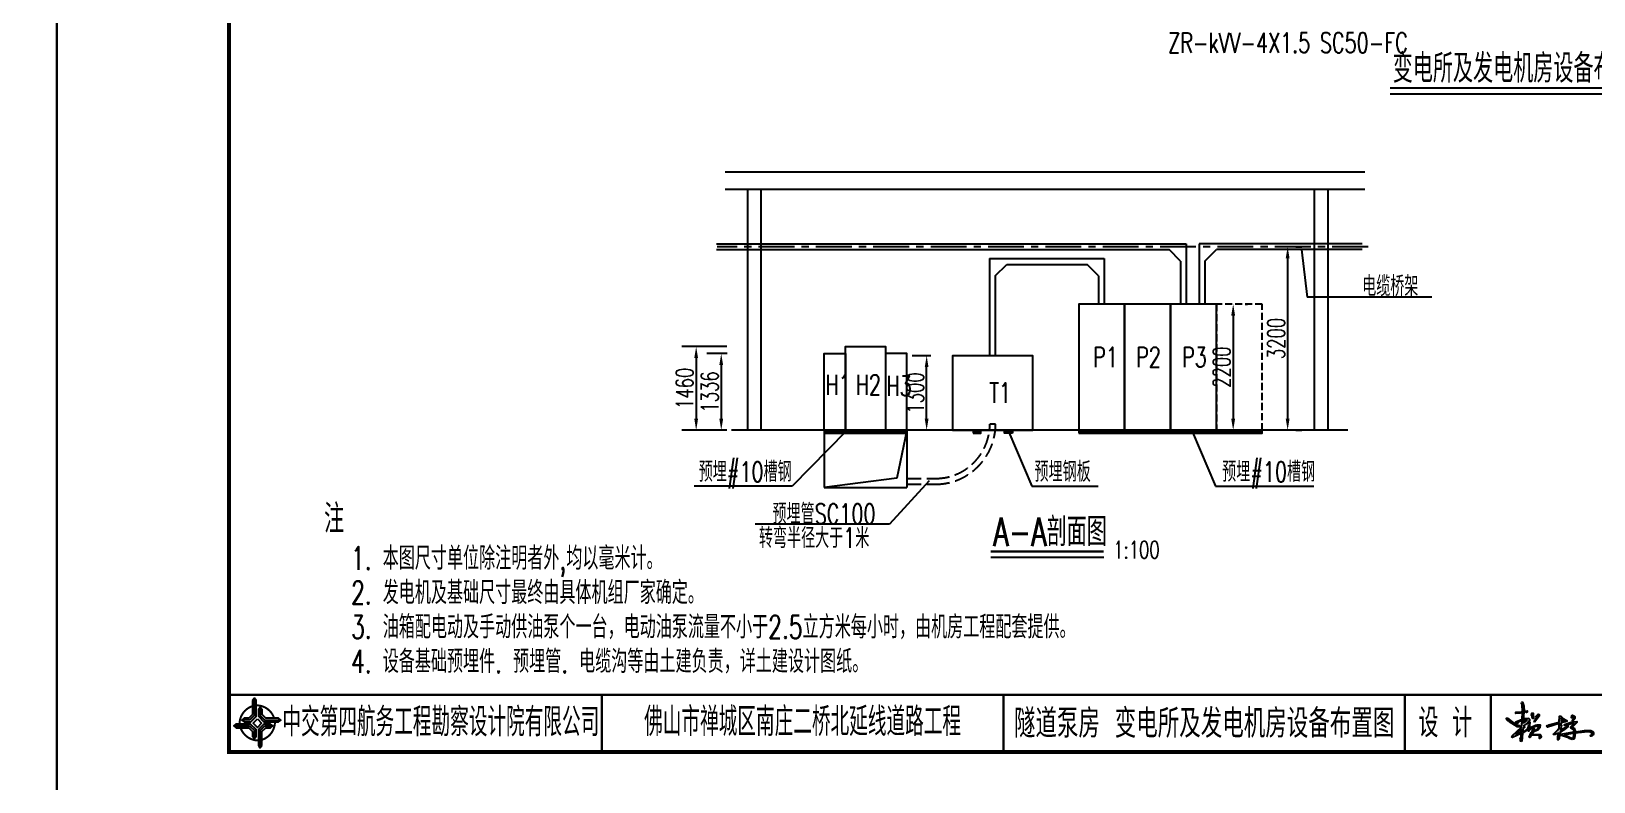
# Model space of a CAD drawing. Header units: millimetres. Extents: x 210068 to 672068, y -299976 to -107099.
# Drawn here: x 335621 to 362861, y -264009 to -250919 of the extents above; entities that cross this region are included whole.
import ezdxf
from ezdxf.enums import TextEntityAlignment as Align

# ---------------------------------------------------------------- set-up
doc = ezdxf.new("R2010")
doc.units = ezdxf.units.MM
doc.header["$LTSCALE"] = 1000
doc.header["$MEASUREMENT"] = 0
doc.linetypes.add('CENTER', pattern=[2, 1.25, -0.25, 0.25, -0.25])
doc.linetypes.add('DASH', pattern=[0.35, 0.25, -0.1])
for name, color, linetype in [('1', 1, 'Continuous'), ('E-SYST', 7, 'Continuous'), ('E-SYST-DIM', 3, 'Continuous'), ('E-TEXT-PLAN', 7, 'Continuous'), ('electrical text', 3, 'Continuous'), ('Table', 7, 'Continuous'), ('WALL', 9, 'Continuous'), ('图框', 7, 'Continuous'), ('文字', 7, 'Continuous'), ('电气设备布置', 4, 'Continuous')]:
    doc.layers.add(name, color=color, linetype=linetype)
doc.styles.get("Standard").update_dxf_attribs({"font": 'simplex1.shx', "width": 0.7, "bigfont": 'HZTXT.shx'})
doc.styles.add('四航院', font='simplex1.shx', dxfattribs={"width": 0.7, "height": 3.5, "bigfont": 'HZTXT.shx'})
doc.dimstyles.get("Standard").update_dxf_attribs({"dimscale": 100, "dimtxt": 3.5, "dimasz": 1, "dimexe": 2.5, "dimexo": 3, "dimgap": 1.5, "dimtad": 1, "dimdec": 0, "dimzin": 0, "dimdsep": 46, "dimtxsty": 'Standard', "dimcen": 0.09, "dimadec": 0, "dimazin": 0, "dimtfac": 1, "dimtdec": 0, "dimtix": 1, "dimtmove": 2, "dimatfit": 3, "dimfxl": 0, "dimtolj": 1, "dimtzin": 0, "dimarcsym": 0})
pattern_1 = [(45, (9587.055, -106177.57), (-17.6776695, 17.6776695), [])]

# ---------------------------------------------------------------- blocks, each defined once
blk = doc.blocks.new('tb')
at = {"lineweight": -3}
h = blk.add_hatch(color=256, dxfattribs=at)
h.paths.add_polyline_path([(-1.23, -0.13), (-3.78, -0.14), (-4.14, -0.41), (-1.4, -0.44), (-0.56, -1.24), (-0.54, -2.62), (-0.27, -2.2), (-0.26, -1.06)])
h.paths.add_polyline_path([(0.13, -1.08), (0.14, -3.86), (0.41, -4.26), (0.44, -1.24), (1.25, -0.43), (2.66, -0.43), (2.26, -0.16), (1.07, -0.15)])
h.paths.add_polyline_path([(1.08, 0.3), (3.62, 0.3), (4.02, 0.56), (1.25, 0.57), (0.43, 1.39), (0.43, 2.8), (0.16, 2.41), (0.15, 1.24)])
h.paths.add_polyline_path([(-0.28, 1.21), (-0.28, 3.99), (-0.56, 4.39), (-0.57, 1.41), (-1.38, 0.6), (-2.74, 0.56), (-2.33, 0.3), (-1.2, 0.29)])
for p, q in [((-0.56, 4.39), (-0.57, 1.41)), ((0.43, 2.8), (0.43, 1.39)), ((-1.38, 0.6), (-2.74, 0.56)), ((-0.57, 1.41), (-1.38, 0.6)), ((0.43, 1.39), (1.25, 0.57)), ((1.25, 0.57), (4.02, 0.56)), ((-4.14, -0.41), (-1.4, -0.44)), ((-1.4, -0.44), (-0.56, -1.24)), ((-0.56, -1.24), (-0.54, -2.62)), ((0.41, -4.26), (0.44, -1.24)), ((0.44, -1.24), (1.25, -0.43)), ((1.25, -0.43), (2.66, -0.43))]:
    blk.add_line(p, q, dxfattribs=at)
at = {"lineweight": -3, "const_width": 0.35, "flags": 128}
for points in [[(-0.9, 3.02, 0.324167), (-3.16, -0.14)], [(2.88, 0.92, 0.324403), (-0.24, 3.15)], [(0.75, -2.86, 0.325418), (3.02, 0.26)], [(-2.98, -0.76, 0.322976), (0.14, -2.98)]]:
    blk.add_lwpolyline(points, format="xyb", dxfattribs=at)
at = {"lineweight": -3, "flags": 128}
for points in [[(-0.9, 3.99), (-0.9, 1.58), (-1.53, 0.91), (-2.34, 0.91), (-2.74, 0.56), (-2.33, 0.3), (-1.2, 0.29), (-0.28, 1.21), (-0.28, 3.99), (-0.56, 4.39)], [(3.62, 0.92), (1.43, 0.92), (0.77, 1.54), (0.77, 2.38), (0.43, 2.8), (0.16, 2.41), (0.15, 1.24), (1.08, 0.3), (3.62, 0.3), (4.02, 0.56)], [(-0.04, 0.77), (0.68, 0.04), (-0.04, -0.69), (-0.77, 0.05)], [(-3.73, -0.76), (-1.54, -0.76), (-0.89, -1.39), (-0.89, -2.21), (-0.54, -2.62), (-0.27, -2.2), (-0.26, -1.06), (-1.23, -0.13), (-3.78, -0.14), (-4.14, -0.41)], [(0.75, -3.85), (0.75, -1.43), (1.4, -0.78), (2.26, -0.78), (2.66, -0.43), (2.26, -0.16), (1.07, -0.15), (0.13, -1.08), (0.14, -3.86), (0.41, -4.26)]]:
    blk.add_lwpolyline(points, close=True, dxfattribs=at)
blk = doc.blocks.new('*D56')
at = {"layer": 'Defpoints', "color": 0}
for p in [(357365, -254678), (357365, -257878), (357524, -257878)]:
    blk.add_point(p, dxfattribs=at)
at = {"layer": 'electrical text', "color": 0, "lineweight": -2}
for p, q in [((357665, -254678), (357774, -254678)), ((357665, -257878), (357774, -257878))]:
    blk.add_line(p, q, dxfattribs=at)
at = {"layer": 'electrical text', "lineweight": -2}
blk.add_line((357524, -254878), (357524, -257678), dxfattribs=at)
at = {"layer": 'electrical text'}
for points in [[(357491, -254878), (357557, -254878), (357524, -254678)], [(357491, -257678), (357557, -257678), (357524, -257878)]]:
    blk.add_solid(points, dxfattribs=at)
at = {"layer": 'electrical text', "color": 0, "insert": (357324, -256278), "char_height": 300, "attachment_point": 5, "rotation": 90}
blk.add_mtext('\\A1;3200', dxfattribs=at)
blk = doc.blocks.new('*D57')
at = {"layer": 'Defpoints', "color": 0}
for p in [(348055, -256542), (347650, -257878), (347869, -257878)]:
    blk.add_point(p, dxfattribs=at)
at = {"layer": 'electrical text', "color": 0, "lineweight": -2}
for p, q in [((347755, -256542), (347400, -256542)), ((347569, -257878), (347400, -257878))]:
    blk.add_line(p, q, dxfattribs=at)
at = {"layer": 'electrical text', "lineweight": -2}
blk.add_line((347650, -256742), (347650, -257678), dxfattribs=at)
at = {"layer": 'electrical text'}
for points in [[(347617, -256742), (347683, -256742), (347650, -256542)], [(347617, -257678), (347683, -257678), (347650, -257878)]]:
    blk.add_solid(points, dxfattribs=at)
at = {"layer": 'electrical text', "color": 0, "insert": (347450, -257210), "char_height": 300, "attachment_point": 5, "rotation": 90}
blk.add_mtext('\\A1;1336', dxfattribs=at)
blk = doc.blocks.new('*D58')
at = {"layer": 'Defpoints', "color": 0}
for p in [(348045, -256418), (347213, -257878), (348045, -257878)]:
    blk.add_point(p, dxfattribs=at)
at = {"layer": 'electrical text', "color": 0, "lineweight": -2}
for p, q in [((347745, -256418), (346963, -256418)), ((347745, -257878), (346963, -257878))]:
    blk.add_line(p, q, dxfattribs=at)
at = {"layer": 'electrical text', "lineweight": -2}
blk.add_line((347213, -256618), (347213, -257678), dxfattribs=at)
at = {"layer": 'electrical text'}
for points in [[(347180, -256618), (347246, -256618), (347213, -256418)], [(347180, -257678), (347246, -257678), (347213, -257878)]]:
    blk.add_solid(points, dxfattribs=at)
at = {"layer": 'electrical text', "color": 0, "insert": (347013, -257148), "char_height": 300, "attachment_point": 5, "rotation": 90}
blk.add_mtext('\\A1;1460', dxfattribs=at)
blk = doc.blocks.new('*D59')
at = {"layer": 'Defpoints', "color": 0}
for p in [(351231, -256578), (351602, -256578), (351415, -257878)]:
    blk.add_point(p, dxfattribs=at)
at = {"layer": 'electrical text', "color": 0, "lineweight": -2}
for p, q in [((351302, -256578), (350981, -256578)), ((351115, -257878), (350981, -257878))]:
    blk.add_line(p, q, dxfattribs=at)
at = {"layer": 'electrical text', "lineweight": -2}
blk.add_line((351231, -257678), (351231, -256778), dxfattribs=at)
at = {"layer": 'electrical text'}
for points in [[(351198, -256778), (351264, -256778), (351231, -256578)], [(351198, -257678), (351264, -257678), (351231, -257878)]]:
    blk.add_solid(points, dxfattribs=at)
at = {"layer": 'electrical text', "color": 0, "insert": (351031, -257228), "char_height": 300, "attachment_point": 5, "rotation": 90}
blk.add_mtext('\\A1;1300', dxfattribs=at)
blk = doc.blocks.new('*D60')
at = {"layer": 'Defpoints', "color": 0}
for p in [(356481, -255678), (356478, -257878), (356575, -257878)]:
    blk.add_point(p, dxfattribs=at)
at = {"layer": 'electrical text', "color": 0, "lineweight": -2}
for p, q in [((356781, -255678), (356825, -255678)), ((356778, -257878), (356825, -257878))]:
    blk.add_line(p, q, dxfattribs=at)
at = {"layer": 'electrical text', "lineweight": -2}
blk.add_line((356575, -255878), (356575, -257678), dxfattribs=at)
at = {"layer": 'electrical text'}
for points in [[(356541, -255878), (356608, -255878), (356575, -255678)], [(356541, -257678), (356608, -257678), (356575, -257878)]]:
    blk.add_solid(points, dxfattribs=at)
at = {"layer": 'electrical text', "color": 0, "insert": (356375, -256778), "char_height": 300, "attachment_point": 5, "rotation": 90}
blk.add_mtext('\\A1;2200', dxfattribs=at)
blk = doc.blocks.new('series')
at = {"width": 0.75}
for tag, height, p in [('页码', 4, (-35, -19)), ('图名', 5, (-220, -282)), ('图号', 5, (-20, -282))]:
    blk.add_attdef(tag, text='', height=height, dxfattribs=at).set_placement(p, align=Align.MIDDLE_CENTER)

msp = doc.modelspace()

# ---------------------------------------------------------------- hatches: boundary and pattern name
at = {"linetype": 'Continuous'}
h = msp.add_hatch(color=256, dxfattribs=at)
h.paths.add_polyline_path([(361605.3, -263016.1), (361584.3, -263040.1), (361584.3, -263052.1), (361599.3, -263058.1), (361437.3, -263211.1), (361434.3, -263229.1), (361443.3, -263235.1), (361593.3, -263169.1), (361593.3, -263226.1), (361575.3, -263265.1), (361584.3, -263274.1), (361584.3, -263304.1), (361608.3, -263307.1), (361617.3, -263160.1), (361713.3, -263097.1), (361713.3, -263118.1), (361728.3, -263124.1, -0.219057), (361908.3, -263037.1), (361878.3, -263091.1), (361827.3, -263133.1), (361884.3, -263112.1), (361920.3, -263070.1), (361929.3, -263019.1, 0.293496), (361734.3, -263100.1), (361740.3, -263001.1), (361749.3, -262986.1), (361746.3, -262968.1), (361722.3, -262989.1, -0.49928), (361620.3, -263127.1), (361632.3, -263073.1), (361653.3, -263064.1), (361650.3, -263031.1), (361638.3, -263034.1), (361707.3, -262986.1), (361740.3, -262944.1), (361743.3, -262917.1), (361722.3, -262902.1), (361638.3, -262908.1), (361638.3, -262833.1), (361647.3, -262797.1), (361686.3, -262788.1), (361686.3, -262800.1), (361701.3, -262797.1), (361701.3, -262773.1), (361647.3, -262776.1), (361641.3, -262689.1), (361620.3, -262620.1), (361605.3, -262620.1), (361602.3, -262650.1), (361611.3, -262662.1), (361617.3, -262782.1), (361584.3, -262794.1), (361500.3, -262794.1), (361500.3, -262818.1), (361575.3, -262815.1), (361617.3, -262803.1), (361611.3, -262920.1), (361500.3, -262965.1), (361509.3, -262998.1), (361524.3, -262998.1), (361524.3, -262980.1), (361545.3, -262980.1), (361557.3, -262962.1), (361611.3, -262944.1)])
h.paths.add_polyline_path([(361632.3, -262977.1), (361638.3, -262935.1), (361692.3, -262926.1), (361692.3, -262938.1), (361641.3, -262983.1)], flags=16)
h.paths.add_polyline_path([(361596.3, -263088.1), (361596.3, -263142.1), (361500.3, -263190.1)], flags=16)
for points in [[(361785.3, -262875.1), (361785.3, -262851.1), (361773.3, -262854.1), (361779.3, -262815.1), (361803.3, -262815.1), (361809.3, -262905.1), (361800.3, -262905.1)], [(361827.3, -262971.1), (361821.3, -262965.1), (361881.3, -262863.1), (361851.3, -262869.1), (361893.3, -262833.1), (361908.3, -262836.1), (361908.3, -262863.1)], [(362487.3, -262941.1), (362496.3, -262950.1), (362526.3, -262911.1, 0.66475), (362478.3, -262851.1), (362472.3, -262893.1), (362490.3, -262878.1, -0.537712)], [(361533.3, -263052.1), (361566.3, -263055.1), (361569.3, -263040.1), (361554.3, -263022.1), (361545.3, -263031.1), (361491.3, -263004.1), (361359.3, -262902.1), (361338.3, -262902.1, 0.426792), (361380.3, -262950.1), (361389.3, -262965.1)]]:
    msp.add_hatch(color=256, dxfattribs=at).paths.add_polyline_path(points)
h = msp.add_hatch(color=256, dxfattribs=at)
edge = h.paths.add_edge_path()
edge.add_line((361926.3, -263253.1), (361917.3, -263253.1))
edge.add_line((361917.3, -263253.1), (361917.3, -263211.1))
edge.add_line((361917.3, -263211.1), (361908.3, -263199.1))
edge.add_line((361908.3, -263199.1), (361767.3, -263199.1))
edge.add_line((361767.3, -263199.1), (361746.3, -263235.1))
edge.add_line((361746.3, -263235.1), (361737.3, -263232.1))
edge.add_line((361737.3, -263232.1), (361770.3, -263148.1))
edge.add_line((361770.3, -263148.1), (361779.3, -263148.1))
edge.add_line((361779.3, -263148.1), (361806.3, -263082.1))
edge.add_line((361806.3, -263082.1), (361821.3, -263082.1))
edge.add_line((361821.3, -263082.1), (361821.3, -263115.1))
edge.add_line((361821.3, -263115.1), (361782.3, -263181.1))
edge.add_line((361782.3, -263181.1), (361926.3, -263184.1))
edge.add_arc((361899.3, -263218.6), 43.8, -51.9818, 51.9818, ccw=False)
h = msp.add_hatch(color=256, dxfattribs=at)
h.paths.add_polyline_path([(362163.3, -263172.1), (362160.3, -263187.1), (362187.3, -263187.1), (362244.3, -263163.1), (362232.3, -263217.1), (362235.3, -263277.1), (362253.3, -263277.1), (362277.3, -263142.1), (362349.3, -263100.1), (362409.3, -263049.1), (362406.3, -263031.1), (362388.3, -263049.1), (362283.3, -263103.1), (362298.3, -263025.1), (362283.3, -263025.1), (362292.3, -262983.1), (362391.3, -262956.1), (362391.3, -262941.1), (362325.3, -262905.1), (362289.3, -262863.1), (362265.3, -262863.1), (362259.3, -262968.1), (362076.3, -263016.1), (362070.3, -263025.1), (362046.3, -263028.1), (362040.3, -263046.1), (362052.3, -263055.1), (362259.3, -262995.1), (362256.3, -263067.1), (362229.3, -263109.1)])
h.paths.add_polyline_path([(362292.3, -262959.1), (362292.3, -262905.1), (362349.3, -262944.1)], flags=16)
h = msp.add_hatch(color=256, dxfattribs=at)
h.paths.add_polyline_path([(362511.3, -262995.1), (362460.3, -263049.1), (362460.3, -263067.1), (362517.3, -263109.1), (362514.3, -263139.1), (362295.3, -263178.1), (362292.3, -263193.1), (362301.3, -263205.1), (362421.3, -263244.1), (362430.3, -263256.1), (362487.3, -263274.1), (362511.3, -263268.1), (362526.3, -263244.1), (362538.3, -263163.1), (362757.3, -263139.1), (362829.3, -263151.1), (362829.3, -263178.1), (362808.3, -263196.1), (362805.3, -263214.1, 1.055254), (362808.3, -263118.1), (362697.3, -263115.1), (362541.3, -263136.1), (362520.3, -263073.1), (362487.3, -263058.1), (362565.3, -262974.1), (362568.3, -262959.1), (362487.3, -262965.1), (362352.3, -263010.1), (362352.3, -263028.1), (362373.3, -263034.1), (362451.3, -263004.1)])
h.paths.add_polyline_path([(362517.3, -263163.1), (362505.3, -263232.1), (362490.3, -263247.1), (362451.3, -263238.1), (362355.3, -263190.1)], flags=16)
at = {"layer": 'E-SYST-DIM'}
h = msp.add_hatch(dxfattribs=at)
h.set_pattern_fill('ANSI31', color=256, scale=200, style=0)
h.set_pattern_definition(pattern_1)
h.paths.add_polyline_path([(349446, -257931.2), (350883, -257931.2), (350883, -257877.9), (349446, -257877.9)])
h = msp.add_hatch(dxfattribs=at)
h.set_pattern_fill('ANSI31', color=256, scale=200, style=0)
h.set_pattern_definition(pattern_1)
h.paths.add_polyline_path([(352176.5, -257877.9), (352176.5, -257931.2), (352039.5, -257931.2), (352039.5, -257877.9)])
h = msp.add_hatch(dxfattribs=at)
h.set_pattern_fill('ANSI31', color=256, scale=200, style=0)
h.set_pattern_definition(pattern_1)
h.paths.add_polyline_path([(352589.5, -257877.9), (352726.5, -257877.9), (352726.5, -257931.2), (352589.5, -257931.2)])
h = msp.add_hatch(dxfattribs=at)
h.set_pattern_fill('ANSI31', color=256, scale=200, style=0)
h.set_pattern_definition(pattern_1)
h.paths.add_polyline_path([(357083, -257931.2), (357083, -257877.9), (353883, -257877.9), (353883, -257931.2)])

# ---------------------------------------------------------------- linework, layer by layer
for p, q in [((359311.4, -252008.7), (364021.9, -252008.7)), ((352348, -260092.5), (354317.5, -260092.5))]:
    msp.add_line(p, q)
for points in [[(336068.5, -264491.9), (336068.5, -234791.9), (294068.5, -234791.9), (294068.5, -264491.9)], [(378068.5, -264491.9), (378068.5, -234791.9), (336068.5, -234791.9), (336068.5, -264491.9)]]:
    msp.add_lwpolyline(points, close=True)
for points, const_width in [([(377068.5, -235791.9), (339068.5, -235791.9), (339068.5, -263491.9), (377068.5, -263491.9), (377068.5, -235791.9)], 70), ([(359311.4, -251908.7), (364021.9, -251908.7)], 40), ([(352348, -259992.5), (354317.5, -259992.5)], 40), ([(339068.5, -262491.9), (377068.5, -262491.9)], 40)]:
    msp.add_lwpolyline(points, dxfattribs=dict(const_width=const_width))
at = {"linetype": 'Continuous'}
for points in [[(361608.3, -263307.1), (361584.3, -263304.1), (361584.3, -263274.1), (361575.3, -263265.1), (361593.3, -263226.1), (361593.3, -263169.1), (361443.3, -263235.1), (361434.3, -263229.1), (361437.3, -263211.1), (361599.3, -263058.1), (361584.3, -263052.1), (361584.3, -263040.1), (361605.3, -263016.1), (361611.3, -262944.1), (361557.3, -262962.1), (361545.3, -262980.1), (361524.3, -262980.1), (361524.3, -262998.1), (361509.3, -262998.1), (361500.3, -262965.1), (361611.3, -262920.1), (361617.3, -262803.1), (361575.3, -262815.1), (361500.3, -262818.1), (361500.3, -262794.1), (361584.3, -262794.1), (361617.3, -262782.1), (361611.3, -262662.1), (361602.3, -262650.1), (361605.3, -262620.1), (361620.3, -262620.1), (361641.3, -262689.1), (361647.3, -262776.1), (361701.3, -262773.1), (361701.3, -262797.1), (361686.3, -262800.1), (361686.3, -262788.1), (361647.3, -262797.1), (361638.3, -262833.1), (361638.3, -262908.1), (361722.3, -262902.1), (361743.3, -262917.1), (361740.3, -262944.1), (361707.3, -262986.1), (361638.3, -263034.1), (361650.3, -263031.1), (361653.3, -263064.1), (361632.3, -263073.1), (361620.3, -263127.1, 0.49928), (361722.3, -262989.1), (361746.3, -262968.1), (361749.3, -262986.1), (361740.3, -263001.1), (361734.3, -263100.1, -0.293496), (361929.3, -263019.1), (361920.3, -263070.1), (361884.3, -263112.1), (361827.3, -263133.1), (361878.3, -263091.1), (361908.3, -263037.1, 0.219057), (361728.3, -263124.1), (361713.3, -263118.1), (361713.3, -263097.1), (361617.3, -263160.1)], [(362496.3, -262950.1), (362487.3, -262941.1, 0.537712), (362490.3, -262878.1), (362472.3, -262893.1), (362478.3, -262851.1, -0.66475), (362526.3, -262911.1)], [(361566.3, -263055.1), (361533.3, -263052.1), (361389.3, -262965.1), (361380.3, -262950.1, -0.426792), (361338.3, -262902.1), (361359.3, -262902.1), (361491.3, -263004.1), (361545.3, -263031.1), (361554.3, -263022.1), (361569.3, -263040.1)], [(361926.3, -263253.1), (361917.3, -263253.1), (361917.3, -263211.1), (361908.3, -263199.1), (361767.3, -263199.1), (361746.3, -263235.1), (361737.3, -263232.1), (361770.3, -263148.1), (361779.3, -263148.1), (361806.3, -263082.1), (361821.3, -263082.1), (361821.3, -263115.1), (361782.3, -263181.1), (361926.3, -263184.1, -0.487536)], [(362487.3, -263274.1), (362430.3, -263256.1), (362421.3, -263244.1), (362301.3, -263205.1), (362292.3, -263193.1), (362295.3, -263178.1), (362514.3, -263139.1), (362517.3, -263109.1), (362460.3, -263067.1), (362460.3, -263049.1), (362511.3, -262995.1), (362451.3, -263004.1), (362373.3, -263034.1), (362352.3, -263028.1), (362352.3, -263010.1), (362487.3, -262965.1), (362568.3, -262959.1), (362565.3, -262974.1), (362487.3, -263058.1), (362520.3, -263073.1), (362541.3, -263136.1), (362697.3, -263115.1), (362808.3, -263118.1, -1.055254), (362805.3, -263214.1), (362808.3, -263196.1), (362829.3, -263178.1), (362829.3, -263151.1), (362757.3, -263139.1), (362538.3, -263163.1), (362526.3, -263244.1), (362511.3, -263268.1)]]:
    msp.add_lwpolyline(points, format="xyb", close=True, dxfattribs=at)
for points in [[(361785.3, -262875.1), (361785.3, -262851.1), (361773.3, -262854.1), (361779.3, -262815.1), (361803.3, -262815.1), (361809.3, -262905.1), (361800.3, -262905.1)], [(361827.3, -262971.1), (361821.3, -262965.1), (361881.3, -262863.1), (361851.3, -262869.1), (361893.3, -262833.1), (361908.3, -262836.1), (361908.3, -262863.1)], [(361500.3, -263190.1), (361596.3, -263142.1), (361596.3, -263088.1)], [(361641.3, -262983.1), (361692.3, -262938.1), (361692.3, -262926.1), (361638.3, -262935.1), (361632.3, -262977.1)], [(362253.3, -263277.1), (362235.3, -263277.1), (362232.3, -263217.1), (362244.3, -263163.1), (362187.3, -263187.1), (362160.3, -263187.1), (362163.3, -263172.1), (362229.3, -263109.1), (362256.3, -263067.1), (362259.3, -262995.1), (362052.3, -263055.1), (362040.3, -263046.1), (362046.3, -263028.1), (362070.3, -263025.1), (362076.3, -263016.1), (362259.3, -262968.1), (362265.3, -262863.1), (362289.3, -262863.1), (362325.3, -262905.1), (362391.3, -262941.1), (362391.3, -262956.1), (362292.3, -262983.1), (362283.3, -263025.1), (362298.3, -263025.1), (362283.3, -263103.1), (362388.3, -263049.1), (362406.3, -263031.1), (362409.3, -263049.1), (362349.3, -263100.1), (362277.3, -263142.1)], [(362292.3, -262959.1), (362349.3, -262944.1), (362292.3, -262905.1)], [(362505.3, -263232.1), (362517.3, -263163.1), (362355.3, -263190.1), (362451.3, -263238.1), (362490.3, -263247.1)]]:
    msp.add_lwpolyline(points, close=True, dxfattribs=at)
at = {"layer": 'E-SYST', "color": 30, "linetype": 'DASH'}
for p, q in [((350883, -258719.6), (351383, -258719.6)), ((350883, -258819.6), (351383, -258819.6))]:
    msp.add_line(p, q, dxfattribs=at)
for radius in [950, 1050]:
    msp.add_arc((351383, -257769.6), radius, 270, 0, dxfattribs=at)
at = {"layer": 'E-SYST-DIM'}
for p, q in [((347570, -254627.9), (355756.2, -254627.9)), ((355756.2, -254627.9), (355756.2, -255677.9)), ((358821.4, -254627.9), (355981.9, -254627.9)), ((355981.9, -254627.9), (355981.9, -255677.9)), ((347570, -254727.9), (355456.2, -254727.9)), ((352328.1, -254885.6), (352328.1, -256577.9)), ((352328.1, -254885.6), (354328.1, -254885.6)), ((354328.1, -254885.6), (354328.1, -255677.9)), ((355656.2, -254927.9), (355456.2, -254727.9)), ((355656.2, -254927.9), (355656.2, -255677.9)), ((356081.9, -254927.9), (356281.9, -254727.9)), ((356081.9, -254927.9), (356081.9, -255677.9)), ((358821.4, -254727.9), (356281.9, -254727.9)), ((357766.6, -254727.9), (357863.1, -255559.3)), ((352428.1, -255185.6), (352628.1, -254985.6)), ((352428.1, -255185.6), (352428.1, -256577.9)), ((352628.1, -254985.6), (354028.1, -254985.6)), ((354228.1, -255185.6), (354028.1, -254985.6)), ((354228.1, -255185.6), (354228.1, -255677.9)), ((360037.1, -255559.3), (357863.1, -255559.3)), ((349827.7, -257895.2), (348888.1, -258852.6)), ((352662, -257912.2), (353066.1, -258852.6)), ((355864.4, -257910.7), (356269.1, -258852.6)), ((348888.1, -258852.6), (347176.1, -258852.6)), ((353066.1, -258852.6), (354219.1, -258852.6)), ((356269.1, -258852.6), (357981.1, -258852.6))]:
    msp.add_line(p, q, dxfattribs=at)
for points in [[(349446, -257931.2), (350883, -257931.2), (350883, -257877.9), (349446, -257877.9)], [(352039.5, -257931.2), (352176.5, -257931.2), (352176.5, -257877.9), (352039.5, -257877.9)], [(352726.5, -257931.2), (352589.5, -257931.2), (352589.5, -257877.9), (352726.5, -257877.9)], [(353883, -257931.2), (357083, -257931.2), (357083, -257877.9), (353883, -257877.9)]]:
    msp.add_lwpolyline(points, close=True, dxfattribs=at)
msp.add_lwpolyline([(353830, -258747.9), (353830, -258747.9)], dxfattribs=at)
at = {"layer": 'electrical text'}
for p, q in [((351276, -258759.3), (350585.7, -259517.1)), ((350585.7, -259517.1), (348243.2, -259517.1))]:
    msp.add_line(p, q, dxfattribs=at)
at = {"layer": 'Table', "color": 30, "ltscale": 1000}
msp.add_line((352433, -257769.6), (352333, -257769.6), dxfattribs=at)
at = {"layer": 'WALL'}
for p, q in [((358868, -253377.9), (347718.9, -253377.9)), ((358868, -253677.9), (347718.9, -253677.9)), ((348106, -253677.9), (348106, -257877.9)), ((348346, -257877.9), (348346, -253677.9)), ((357986, -253677.9), (357986, -257877.9)), ((358226, -253677.9), (358226, -257877.9)), ((358572.7, -257877.9), (347827.1, -257877.9)), ((349446, -257877.9), (349446, -258877.9)), ((350883, -257877.9), (350883, -258877.9)), ((349446, -258877.9), (350883, -258877.9))]:
    msp.add_line(p, q, dxfattribs=at)
msp.add_lwpolyline([(350883, -257877.9), (350712.2, -258715.3), (349446, -258877.9)], dxfattribs=at)
at = {"layer": '图框', "const_width": 40}
for points in [[(345568.5, -262491.9), (345568.5, -263491.9)], [(352568.5, -263491.9), (352568.5, -262491.9)], [(359568.5, -263491.9), (359568.5, -262491.9)], [(361068.5, -263491.9), (361068.5, -262491.9)]]:
    msp.add_lwpolyline(points, dxfattribs=at)
at = {"layer": '电气设备布置', "color": 8, "linetype": 'CENTER', "ltscale": 0.5}
msp.add_line((358926.1, -254677.9), (347577, -254677.9), dxfattribs=at)
at = {"layer": '电气设备布置', "color": 30}
for points in [[(353883, -257877.9), (354683, -257877.9), (354683, -255677.9), (353883, -255677.9)], [(354683, -257877.9), (355483, -257877.9), (355483, -255677.9), (354683, -255677.9)], [(355483, -257877.9), (356283, -257877.9), (356283, -255677.9), (355483, -255677.9)], [(349817, -257877.9), (349446, -257877.9), (349446, -256541.9), (349817, -256541.9)], [(350512, -257877.9), (349817, -257877.9), (349817, -256417.9), (350512, -256417.9)], [(350512, -257877.9), (350883, -257877.9), (350883, -256541.9), (350512, -256541.9)], [(351683, -257877.9), (353083, -257877.9), (353083, -256577.9), (351683, -256577.9)]]:
    msp.add_lwpolyline(points, close=True, dxfattribs=at)
at = {"layer": '电气设备布置', "color": 30, "linetype": 'DASH', "ltscale": 0.5}
msp.add_lwpolyline([(356283, -257877.9), (357083, -257877.9), (357083, -255677.9), (356283, -255677.9)], close=True, dxfattribs=at)

# ---------------------------------------------------------------- block references
ref = msp.add_blockref('series', (378068.5, -234791.9), dxfattribs=dict(xscale=100, yscale=100, zscale=100))
ref.add_attrib('页码', '第  5  页    共  19  页', dxfattribs={"height": 400, "width": 0.75}).set_placement((374568.5, -236691.9), align=Align.MIDDLE_CENTER)
ref.add_attrib('图名', '隧道泵房 变电所及发电机房设备布置图', dxfattribs={"height": 500, "width": 0.75}).set_placement((356068.5, -262991.9), align=Align.MIDDLE_CENTER)
ref.add_attrib('图号', 'S5-DQ-01-5', dxfattribs={"height": 480, "width": 0.5}).set_placement((376068.5, -262991.9), align=Align.MIDDLE_CENTER)
at = {"lineweight": -3, "xscale": 100, "yscale": 100, "zscale": 100}
msp.add_blockref('tb', (339568, -262991.4), dxfattribs=at)

# ---------------------------------------------------------------- texts
at = {"layer": '1', "color": 0, "linetype": 'Continuous', "style": '四航院', "width": 0.7}
for s, p in [('变电所及发电机房设备布置图', (359356.4, -251816.2)), ('A-A剖面图', (352393, -259900.1))]:
    msp.add_text(s, height=500, dxfattribs=at).set_placement(p)
at = {"layer": 'E-TEXT-PLAN', "linetype": 'Continuous', "style": '四航院', "width": 0.7}
for s, height, p in [('注', 500, (340726.6, -259670.2)), ('1. 本图尺寸单位除注明者外,均以毫米计。', 400, (341196.8, -260310.5)), ('2. 发电机及基础尺寸最终由具体机组厂家确定。', 400, (341196.8, -260910.5)), ('3. 油箱配电动及手动供油泵个一台，电动油泵流量不小于2.5立方米每小时，由机房工程配套提供。', 400, (341196.8, -261510.5)), ('4. 设备基础预埋件. 预埋管. 电缆沟等由土建负责，详土建设计图纸。', 400, (341196.8, -262110.5))]:
    msp.add_text(s, height=height, dxfattribs=at).set_placement(p)
at = {"layer": 'electrical text', "width": 0.7}
for s, p in [('ZR-kVV-4X1.5 SC50-FC', (355440.5, -251294.4)), ('电缆桥架', (358823.7, -255540.8)), ('P1', (354132.3, -256777.3)), ('P2', (354883.3, -256777.3)), ('P3', (355683.3, -256777.3)), ('H1', (349465.1, -257259.3)), ('H2', (349993.1, -257259.3)), ('H3', (350529.1, -257279.3)), ('T1', (352324.6, -257399.3)), ('预埋#10槽钢', (347257.1, -258777.8)), ('预埋钢板', (353111.9, -258777.8)), ('预埋#10槽钢', (356383.3, -258777.8))]:
    msp.add_text(s, height=350, dxfattribs=at).set_placement(p)
for s, p in [('预埋管SC100', (349441.5, -259336.1)), ('转弯半径大于1米', (349269.5, -259756.5))]:
    msp.add_text(s, height=350, dxfattribs=at).set_placement(p, align=Align.MIDDLE_CENTER)
at = {"layer": '图框'}
for s, width, p in [('中交第四航务工程勘察设计院有限公司', 0.65, (342761.6, -262967.1)), ('佛山市禅城区南庄二桥北延线道路工程', 0.65, (349068.5, -262960.4)), ('设 计', 0.7, (360272.9, -262982.5))]:
    msp.add_text(s, height=500, dxfattribs=dict(at, width=width)).set_placement(p, align=Align.MIDDLE_CENTER)
at = {"layer": '文字', "width": 0.7}
msp.add_text('1:100', height=300, dxfattribs=at).set_placement((354889, -259962.6), align=Align.MIDDLE_CENTER)

# ---------------------------------------------------------------- dimensions: what is measured, and where the dimension line sits
at = {"layer": 'electrical text'}
for base, p1, p2, picture, middle in [((357524.1, -257877.9), (357365.1, -254677.9), (357365.1, -257877.9), '*D56', (357324.1, -256277.9)), ((356574.7, -257877.9), (356480.7, -255677.9), (356477.5, -257877.9), '*D60', (356374.7, -256777.9)), ((347213, -257877.9), (348045, -256417.9), (348045, -257877.9), '*D58', (347013, -257147.9)), ((347650.1, -257877.9), (348054.5, -256541.9), (347869, -257877.9), '*D57', (347450.1, -257209.9)), ((351231.1, -256577.9), (351415, -257877.9), (351602.1, -256577.9), '*D59', (351031.1, -257227.9))]:
    dim = msp.add_linear_dim(base=base, p1=p1, p2=p2, angle=90, dimstyle='Standard', override={"dimtxt": 3, "dimasz": 2, "dimgap": 0.5, "dimclrd": 256}, dxfattribs=at)
    dim.commit()
    dim.dimension.update_dxf_attribs({"geometry": picture, "text_midpoint": middle})

doc.saveas('drawing.dxf')
